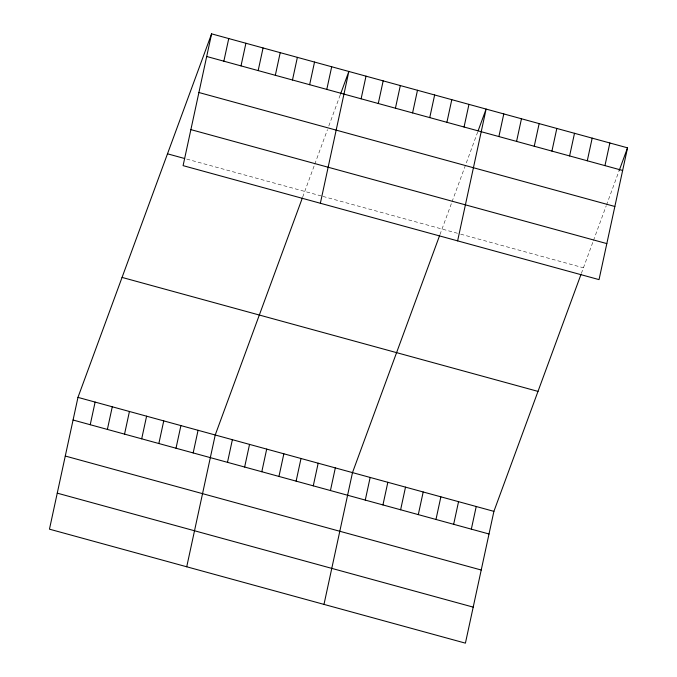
<?xml version="1.0" encoding="UTF-8"?>
<svg xmlns="http://www.w3.org/2000/svg" width="677" height="677" viewBox="0 0 677 677"><rect width="100%" height="100%" fill="white"/><g stroke="black" fill="none" stroke-linecap="round" stroke-linejoin="round"><path stroke-width="0.51" stroke-dasharray="3.38 2.54" d="M302.687 197.049L314.441 165.07M314.78 164.164L327.473 129.629M328.81 125.99L340.167 95.093M439.948 234.657L451.703 202.685M452.033 201.771L477.759 131.795M581.374 273.415L593.12 241.435M593.458 240.53L606.152 205.994M606.49 205.08L619.184 170.545M186.666 159.07L321.913 196.127M322.921 196.406L459.691 233.887M460.673 234.157L583.439 267.796"/><path stroke-width="1.02" d="M211.588 33.85L183.095 165.645L599.035 279.618L627.537 147.831L211.588 33.85L77.965 397.382L49.463 529.169L465.412 643.15L493.905 511.355L581.027 274.346M90.227 424.716L95.118 402.079M107.381 429.421L112.28 406.784M124.543 434.126L129.434 411.481M141.696 438.823L146.596 416.186M223.85 61.192L228.75 38.555M158.858 443.528L163.749 420.882M241.012 65.889L245.903 43.252M176.012 448.225L180.911 425.588M258.165 70.594L263.065 47.957M193.173 452.93L198.065 430.293M275.327 75.299L280.219 52.654M186.725 566.784L215.227 434.989L302.348 197.98M292.481 79.996L297.381 57.359M227.489 462.332L232.38 439.695M309.643 84.701L314.534 62.056M244.642 467.037L249.542 444.391M326.796 89.398L331.696 66.761M261.804 471.734L266.696 449.096M320.356 203.252L348.85 71.466L340.497 94.179M278.958 476.439L283.858 453.793M361.112 98.8L366.012 76.162M296.12 481.135L301.011 458.498M378.274 103.505L383.165 80.868M313.273 485.841L318.173 463.203M395.427 108.21L400.327 85.564M330.435 490.546L335.327 467.9M412.589 112.907L417.481 90.269M323.987 604.4L352.489 472.605L439.601 235.596M429.743 117.612L434.642 94.975M446.905 122.309L451.796 99.671M365.267 500.091L370.158 477.446M464.058 127.014L468.958 104.376M382.945 504.932L387.836 482.295M457.618 240.868L486.111 109.073L478.097 130.889M400.623 509.773L405.515 487.135M498.898 136.559L503.79 113.922M418.301 514.622L423.193 491.976M516.576 141.4L521.468 118.763M435.98 519.462L440.871 496.825M534.246 146.249L539.146 123.612M453.658 524.311L458.549 501.665M551.924 151.089L556.824 128.452M471.336 529.152L476.227 506.514M569.602 155.938L574.502 133.293M587.281 160.779L592.18 138.142M604.959 165.62L609.859 142.982M619.184 170.545L627.537 147.831M206.697 56.487L622.637 170.469M198.911 92.512L614.851 206.485M190.88 129.62L606.829 243.602M167.49 153.814L184.652 158.52M122.063 277.418L538.003 391.391M77.965 397.382L493.905 511.355M73.065 420.019L489.014 533.992M65.28 456.036L481.22 570.017M57.257 493.152L473.198 607.125"/></g></svg>
